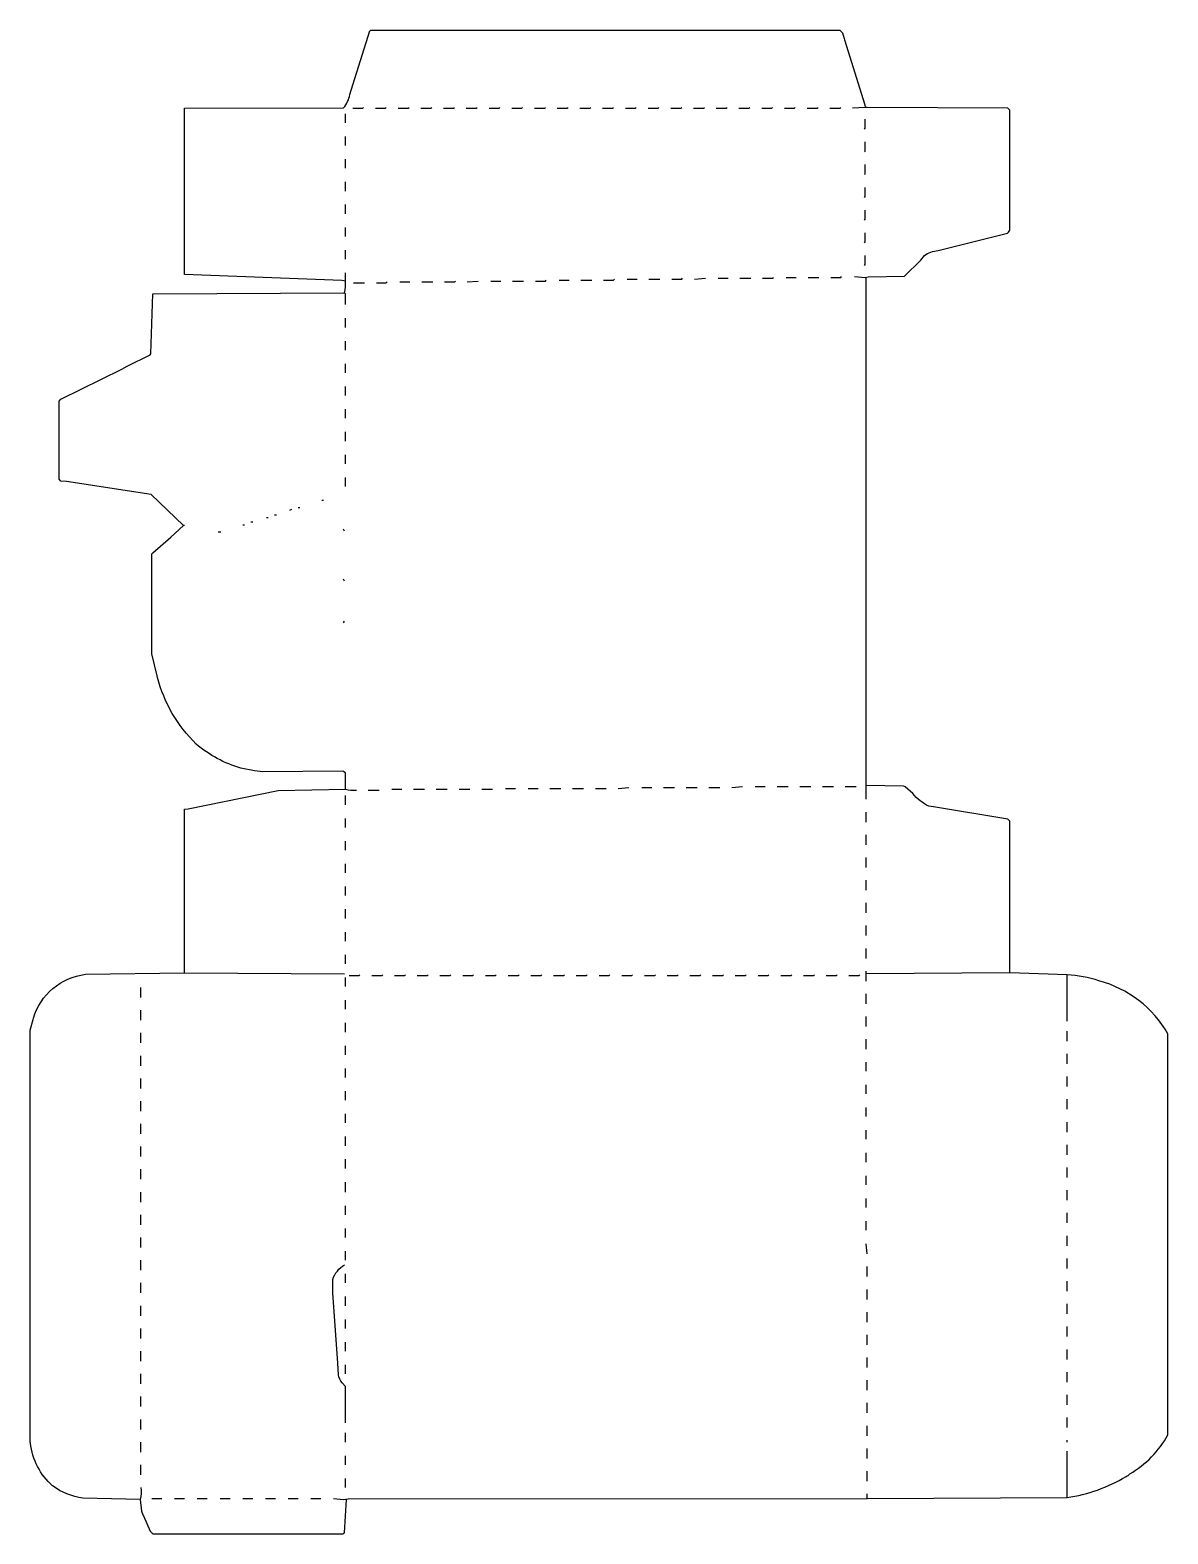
# Model space of a CAD drawing. Extents: x 65 to 1317, y 85 to 1739.
import ezdxf

# ---------------------------------------------------------------- set-up
doc = ezdxf.new("R2010")
doc.units = 0
doc.layers.get('0').update_dxf_attribs({"linetype": 'CONTINUOUS'})

msp = doc.modelspace()

# ---------------------------------------------------------------- linework, layer by layer
at = {"color": 250, "linetype": 'CONTINUOUS'}
for points in [[(412, 1463), (407.982192, 1463.519178), (235, 1470), (235, 1653), (409.997175, 1653.497143, 0.146369), (416.7, 1668.1), (418.3, 1672.9), (439, 1738), (440, 1739), (956, 1739), (959, 1736), (960.7, 1729.9), (961.3, 1728.1), (983.647059, 1656.911765), (984, 1654)], [(972, 1468), (984, 1467), (987.011891, 1467.512485), (1026.988109, 1468.487515), (1045, 1486), (1049, 1491, -0.131165), (1064.088235, 1496.647059), (1138.911765, 1515.352941, 0.298037), (1143, 1519), (1143, 1651), (1141, 1653), (985.9, 1653.7), (984, 1654), (970, 1653)], [(412, 1437), (412, 1449), (411, 1450, 0.085202), (412, 1463), (412, 1472)], [(412, 904), (412, 922), (410.1, 923.2), (409, 924), (321, 923), (312.04878, 924.439024), (297.088235, 927.352941, -0.111133), (247.795082, 953.754098, -0.138114), (205.3, 1027.1), (204.7, 1028.9), (199, 1053), (199, 1163), (200, 1164), (219.9, 1181.2), (234, 1194)], [(235, 702), (235, 882), (238.923077, 882.384615), (338.006847, 902.50704), (412, 904, 0.08251), (424, 903)], [(1143, 702), (1143, 869), (1141, 871), (1058.932432, 884.594595), (1054.067568, 885.405405, -0.107454), (1036.22069, 899.248276), (1027.77931, 906.751724), (1025.988385, 907.512181), (985, 908)], [(186, 123), (123.007932, 124.491808, -0.12473), (89.846154, 137.769231, -0.189692), (65.594595, 184.932432), (65, 186), (65, 639), (68.352941, 650.911765), (68.7, 652.1, -0.300527), (126.004629, 700.504716), (235, 702), (411, 701)], [(399, 124), (410, 123), (415.000873, 123.500876), (986, 124), (1206, 125, 0.102695), (1270.9, 148.2, 0.113019), (1275, 151, 0.133241), (1317, 194), (1317, 635, 0.199875), (1241.1, 693.3, 0.068685), (1206, 700), (1143, 702), (985, 701)], [(412, 207), (412, 247), (408.243902, 251.195122, -0.145328), (404.461929, 260.032995), (403.538071, 272.967005), (398, 350), (398, 365, -0.170802), (411, 381)], [(187, 136, -0.096159), (186, 123), (187.458824, 110.035294), (189.2, 106.1), (189.8, 104.9), (197, 88), (200, 85), (409, 85), (410.1, 85.7), (411.003255, 86.056957), (413, 123)]]:
    msp.add_lwpolyline(points, format="xyb", dxfattribs=at)
at = {"color": 252, "linetype": 'CONTINUOUS'}
for points in [[(420, 1653), (431, 1653), (432, 1654)], [(445, 1653), (456, 1653), (457, 1654)], [(470, 1653), (481, 1653), (482, 1654)], [(495, 1653), (506, 1653), (507, 1654)], [(520, 1653), (531, 1653), (532, 1654)], [(545, 1653), (556, 1653), (557, 1654)], [(570, 1653), (581, 1653), (582, 1654)], [(595, 1653), (606, 1653), (607, 1654)], [(620, 1653), (631, 1653), (632, 1654)], [(645, 1653), (656, 1653), (657, 1654)], [(670, 1653), (681, 1653), (682, 1654)], [(695, 1653), (706, 1653), (707, 1654)], [(720, 1653), (731, 1653), (732, 1654)], [(745, 1653), (756, 1653), (757, 1654)], [(770, 1653), (781, 1653), (782, 1654)], [(795, 1653), (806, 1653), (807, 1654)], [(820, 1653), (831, 1653), (832, 1654)], [(845, 1653), (856, 1653), (857, 1654)], [(870, 1653), (881, 1653), (882, 1654)], [(895, 1653), (906, 1653), (907, 1654)], [(920, 1653), (931, 1653), (932, 1654)], [(945, 1653), (956, 1653), (957, 1654)], [(983, 1630), (984, 1631), (984, 1641)], [(983, 1605), (984, 1606), (984, 1616)], [(983, 1580), (984, 1581), (984, 1591)], [(983, 1555), (984, 1556), (984, 1566)], [(983, 1530), (984, 1531), (984, 1541)], [(983, 1505), (984, 1506), (984, 1516)], [(983, 1480), (984, 1481), (984, 1491)], [(621, 1463), (632, 1463), (633, 1464)], [(871, 1466), (882, 1466), (883, 1467)], [(416, 699), (427, 699), (428, 700)], [(441, 699), (452, 699), (453, 700)], [(466, 699), (477, 699), (478, 700)], [(491, 699), (502, 699), (503, 700)], [(516, 699), (527, 699), (528, 700)], [(541, 699), (552, 699), (553, 700)], [(566, 699), (577, 699), (578, 700)], [(591, 699), (602, 699), (603, 700)], [(616, 699), (627, 699), (628, 700)], [(641, 699), (652, 699), (653, 700)], [(666, 699), (677, 699), (678, 700)], [(691, 699), (702, 699), (703, 700)], [(716, 699), (727, 699), (728, 700)], [(741, 699), (752, 699), (753, 700)], [(766, 699), (777, 699), (778, 700)], [(791, 699), (802, 699), (803, 700)], [(816, 699), (827, 699), (828, 700)], [(841, 699), (852, 699), (853, 700)], [(866, 699), (877, 699), (878, 700)], [(891, 699), (902, 699), (903, 700)], [(916, 699), (927, 699), (928, 700)], [(941, 699), (952, 699), (953, 700)], [(966, 699), (977, 699), (978, 700)]]:
    msp.add_lwpolyline(points, dxfattribs=at)
at = {"color": 250, "linetype": 'CONTINUOUS'}
for points in [[(412, 1637), (412, 1647)], [(412, 1612), (412, 1622)], [(412, 1587), (412, 1597)], [(412, 1562), (412, 1572)], [(412, 1537), (412, 1547)], [(412, 1512), (412, 1522)], [(412, 1487), (412, 1497)], [(421, 1461), (433, 1461)], [(472, 1462), (483, 1462)], [(496, 1462), (508, 1462)], [(572, 1463), (583, 1463)], [(596, 1463), (608, 1463)], [(647, 1464), (658, 1464)], [(671, 1464), (683, 1464)], [(722, 1465), (733, 1465)], [(746, 1465), (758, 1465)], [(771, 1465), (782, 1465), (783, 1466)], [(822, 1466), (833, 1466)], [(846, 1466), (858, 1466)], [(897, 1467), (908, 1467)], [(921, 1467), (933, 1467)], [(985, 893), (985, 908), (985, 1467)], [(235, 1194), (234, 1194), (198.1, 1228.2), (104.94, 1242.58), (99, 1243), (97, 1245), (97, 1331), (99, 1333), (165.9, 1366.2), (171.9, 1369.2), (197, 1382), (198, 1383), (200, 1449), (411, 1450)], [(412, 1412), (412, 1422)], [(412, 1387), (412, 1397)], [(412, 1362), (412, 1372)], [(412, 1337), (412, 1347)], [(412, 1312), (412, 1322)], [(412, 1287), (412, 1297)], [(412, 1262), (412, 1272)], [(412, 1237), (412, 1247)], [(351, 1211), (353, 1212)], [(360, 1214), (362, 1214)], [(386, 1222), (388, 1222)], [(299, 1195), (301, 1195)], [(308, 1198), (310, 1198)], [(325, 1203), (327, 1203)], [(334, 1206), (336, 1206)], [(272, 1187), (275, 1187)], [(411, 1188), (410, 1190)], [(411, 1133), (410, 1135)], [(410, 1087), (411, 1089)], [(412, 887), (412, 897)], [(463, 904), (474, 904)], [(487, 904), (499, 904)], [(512, 904), (524, 904)], [(537, 904), (549, 904)], [(588, 905), (599, 905)], [(613, 905), (624, 905)], [(637, 905), (649, 905)], [(662, 905), (674, 905)], [(738, 906), (749, 906)], [(762, 906), (774, 906)], [(787, 906), (799, 906)], [(863, 907), (874, 907)], [(887, 907), (899, 907)], [(912, 907), (924, 907)], [(985, 868), (985, 879)], [(412, 862), (412, 872)], [(412, 837), (412, 847)], [(985, 843), (985, 854)], [(985, 818), (985, 829)], [(412, 812), (412, 822)], [(412, 787), (412, 797)], [(985, 793), (985, 804)], [(985, 768), (985, 779)], [(412, 762), (412, 772)], [(412, 737), (412, 747)], [(985, 743), (985, 754)], [(985, 718), (985, 729)], [(412, 712), (412, 722)], [(412, 687), (412, 697)], [(985, 693), (985, 701), (985, 704)], [(1206, 649), (1206, 700)], [(187, 675), (187, 686)], [(985, 668), (985, 679)], [(412, 662), (412, 672)], [(187, 650), (187, 661)], [(412, 637), (412, 647)], [(985, 643), (985, 654)], [(187, 625), (187, 636)], [(985, 618), (985, 629)], [(1206, 627), (1206, 638)], [(412, 612), (412, 622)], [(1206, 602), (1206, 613)], [(187, 600), (187, 611)], [(412, 587), (412, 597)], [(985, 594), (985, 604)], [(187, 575), (187, 586)], [(985, 569), (985, 579)], [(1206, 577), (1206, 588)], [(412, 562), (412, 572)], [(1206, 552), (1206, 563)], [(187, 550), (187, 561)], [(412, 537), (412, 547)], [(985, 544), (985, 554)], [(187, 525), (187, 536)], [(1206, 527), (1206, 538)], [(412, 512), (412, 522)], [(985, 519), (985, 529)], [(1206, 502), (1206, 513)], [(187, 500), (187, 511)], [(412, 487), (412, 497)], [(985, 494), (985, 504)], [(187, 475), (187, 486)], [(1206, 477), (1206, 488)], [(412, 461), (412, 472)], [(985, 469), (985, 479)], [(187, 450), (187, 461)], [(985, 444), (985, 454)], [(1206, 452), (1206, 463)], [(187, 425), (187, 436)], [(412, 436), (412, 446)], [(1206, 427), (1206, 438)], [(412, 411), (412, 421)], [(985, 419), (985, 429)], [(187, 400), (187, 411)], [(986, 393), (985, 404)], [(1206, 402), (1206, 413)], [(187, 375), (187, 386)], [(412, 386), (412, 396)], [(1206, 377), (1206, 388)], [(412, 361), (412, 371)], [(187, 350), (187, 361)], [(1206, 352), (1206, 363)], [(187, 325), (187, 336)], [(412, 336), (412, 346)], [(1206, 327), (1206, 338)], [(412, 311), (412, 321)], [(187, 300), (187, 311)], [(1206, 302), (1206, 313)], [(187, 275), (187, 286)], [(412, 286), (412, 296)], [(1206, 277), (1206, 288)], [(412, 261), (412, 271)], [(187, 250), (187, 261)], [(1206, 252), (1206, 263)], [(187, 225), (187, 236)], [(1206, 227), (1206, 238)], [(187, 200), (187, 211)], [(1206, 202), (1206, 213)], [(187, 175), (187, 186)], [(412, 186), (412, 196)], [(1206, 186), (1206, 188)], [(412, 161), (412, 171)], [(986, 168), (986, 179)], [(1206, 125), (1206, 176)], [(187, 150), (187, 161)], [(986, 143), (986, 154)], [(412, 136), (412, 146)], [(199, 124), (210, 124)], [(224, 124), (235, 124)], [(249, 124), (260, 124)], [(274, 124), (285, 124)], [(299, 124), (310, 124)], [(324, 124), (335, 124)], [(349, 124), (360, 124)], [(374, 124), (385, 124)], [(986, 124), (986, 129)]]:
    msp.add_lwpolyline(points, dxfattribs=at)
at = {"color": 251, "linetype": 'CONTINUOUS'}
for points in [[(446, 1461), (457, 1461), (458, 1462)], [(696, 1464), (707, 1464), (708, 1465)], [(796, 1465), (808, 1466)], [(946, 1467), (957, 1467), (958, 1468)], [(437, 903), (449, 903)], [(562, 904), (574, 904)], [(687, 905), (699, 905)], [(812, 906), (824, 906)], [(837, 906), (849, 907)], [(962, 907), (974, 907)], [(986, 368), (986, 379)], [(986, 343), (986, 354)], [(986, 318), (986, 329)], [(986, 293), (986, 304)], [(986, 268), (986, 279)], [(986, 243), (986, 254)], [(986, 218), (986, 229)], [(986, 193), (986, 204)]]:
    msp.add_lwpolyline(points, dxfattribs=at)
at = {"color": 247, "linetype": 'CONTINUOUS'}
msp.add_lwpolyline([(521, 1462), (532, 1462), (533, 1463)], dxfattribs=at)
at = {"color": 37, "linetype": 'CONTINUOUS'}
for points in [[(546, 1462), (558, 1463)], [(937, 907), (949, 907)]]:
    msp.add_lwpolyline(points, dxfattribs=at)
at = {"color": 27, "linetype": 'CONTINUOUS'}
msp.add_lwpolyline([(712, 905), (724, 906)], dxfattribs=at)

doc.saveas('drawing.dxf')
